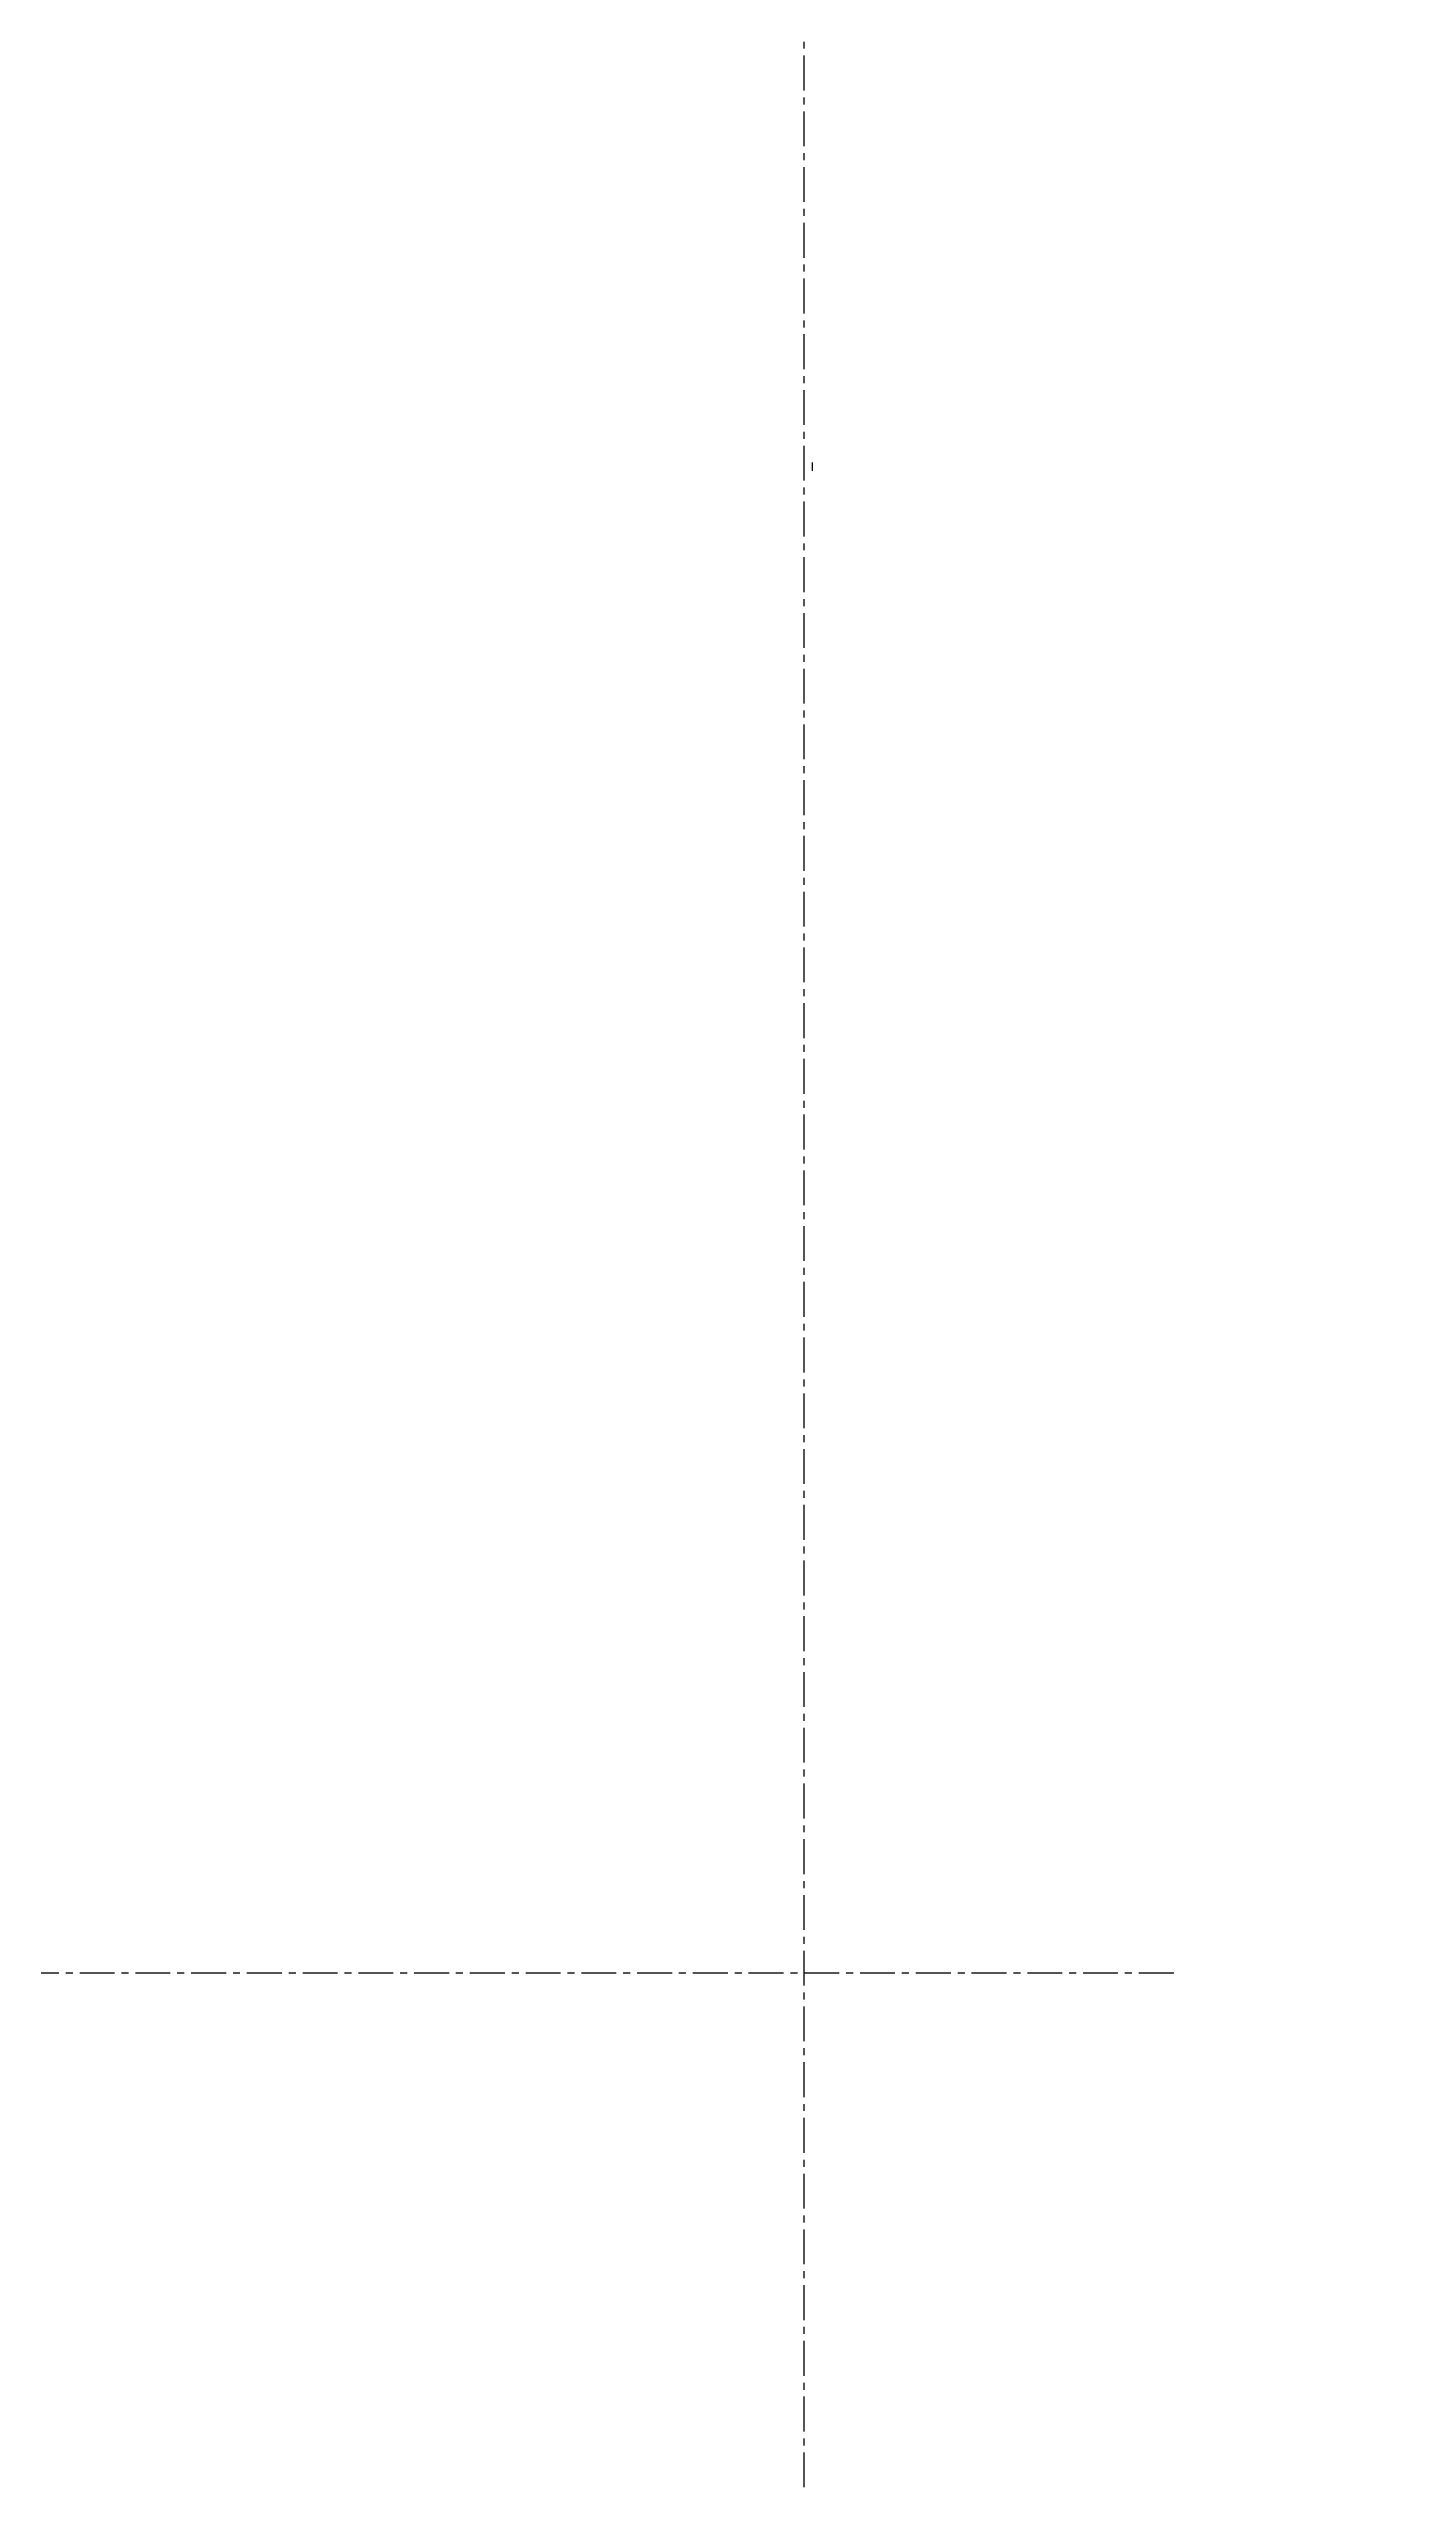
# Model space of a CAD drawing. Extents: x -662 to 7167, y -426 to 2826.
# Drawn here: x 6003 to 6490, y 75 to 950 of the extents above; entities that cross this region are included whole.
import ezdxf
from ezdxf.enums import TextEntityAlignment as Align

# ---------------------------------------------------------------- set-up
doc = ezdxf.new("R2010")
doc.units = 0
doc.header["$LTSCALE"] = 10
doc.linetypes.add('G02-1-PRDXXXX-E-MET-01-P01-01$0$CENTER', pattern=[2, 1.25, -0.25, 0.25, -0.25])
for name, color, linetype in [('G02-1-PRDXXXX-E-MEQP-01-P01-01$0$EQ INST-HTpwr', 9, 'Continuous'), ('G02-1-PRDXXXX-E-MET-01-P01-01$0$CL_CABLE TRAY', 200, 'G02-1-PRDXXXX-E-MET-01-P01-01$0$CENTER'), ('G02-1-PRDXXXX-E-MET-01-P01-01$0$CL_CABLE TRAY INST', 200, 'G02-1-PRDXXXX-E-MET-01-P01-01$0$CENTER')]:
    doc.layers.add(name, color=color, linetype=linetype)
doc.styles.add('G02-1-PRDXXXX-E-MEQP-01-P01-01$0$Standard', font='Franklin%20Gothic%20Medium%20Cond%20Regular.ttf')
doc.styles.add('G02-1-PRDXXXX-E-MET-01-P01-01$0$Standard', font='Franklin%20Gothic%20Medium%20Cond%20Regular.ttf')

# ---------------------------------------------------------------- blocks, each defined once
blk = doc.blocks.new('*U145')
at = {"layer": 'DEFPOINTS'}
for p, q in [((-1.5, 0), (1.5, 0)), ((0, 1.5), (0, -1.5))]:
    blk.add_line(p, q, dxfattribs=at)
at = {"layer": 'DEFPOINTS', "extrusion": (0, -1, 0), "style": 'G02-1-PRDXXXX-E-MEQP-01-P01-01$0$Standard'}
for tag, p in [('E-CIRCUIT#', (418.03, 0, -24.55)), ('E-PANEL#', (422.28, 0, -24.55)), ('E-DIMENSIONS', (426.54, 0, -24.55)), ('E-CATALOG#', (430.79, 0, -24.55)), ('E-MANUFACTURER', (435.04, 0, -24.55)), ('E-D.DESCRIPTION', (439.29, 0, -24.55)), ('E-BOM#', (443.55, 0, -24.55)), ('E-G.DESCRIPTION', (447.8, 0, -24.55)), ('E-TAG', (452.05, 0, -24.55))]:
    blk.add_attdef(tag, text='', height=2.5, rotation=270, dxfattribs=at).set_placement(p, align=Align.TOP_LEFT)

msp = doc.modelspace()

# ---------------------------------------------------------------- linework, layer by layer
at = {"layer": 'G02-1-PRDXXXX-E-MET-01-P01-01$0$CL_CABLE TRAY'}
msp.add_line((6406.53, 259.5, 2290), (6406.53, 259.5, 490), dxfattribs=at)
at = {"layer": 'G02-1-PRDXXXX-E-MET-01-P01-01$0$CL_CABLE TRAY', "extrusion": (0, -1, 0), "elevation": -259.5}
msp.add_lwpolyline([(5720.53, 2976), (5720.53, 2976, -0.414214), (6406.53, 2290), (6406.53, 2290)], format="xyb", dxfattribs=at)
at = {"layer": 'G02-1-PRDXXXX-E-MET-01-P01-01$0$CL_CABLE TRAY INST'}
msp.add_line((6274, 75, 261.73), (6274, 2175, 261.73), dxfattribs=at)

# ---------------------------------------------------------------- block references
at = {"layer": 'G02-1-PRDXXXX-E-MEQP-01-P01-01$0$EQ INST-HTpwr', "extrusion": (1, -4.89859e-16, -1.22465e-16)}
ref = msp.add_blockref('*U145', (800, 656.65, 6276.8), dxfattribs=dict(at, xscale=-1, rotation=270))
ref.add_attrib('E-TAG', 'MIQ-PJB-PE-P0101-2/3', dxfattribs={"layer": 'DEFPOINTS', "extrusion": (-4.89859e-16, -1, 2.22045e-16), "height": 2.5, "style": 'G02-1-PRDXXXX-E-MEQP-01-P01-01$0$Standard'}).set_placement((6276.8, 1108.7, -824.55), align=Align.TOP_LEFT)
ref.add_attrib('E-G.DESCRIPTION', 'MIQ POWER JUNCTION BOX and BRACKETS', dxfattribs={"layer": 'DEFPOINTS', "extrusion": (-4.89859e-16, -1, 2.22045e-16), "height": 2.5, "style": 'G02-1-PRDXXXX-E-MEQP-01-P01-01$0$Standard'}).set_placement((6276.8, 1104.45, -824.55), align=Align.TOP_LEFT)
ref.add_attrib('E-BOM#', '2 & 3', dxfattribs={"layer": 'DEFPOINTS', "extrusion": (-4.89859e-16, -1, 2.22045e-16), "height": 2.5, "style": 'G02-1-PRDXXXX-E-MEQP-01-P01-01$0$Standard'}).set_placement((6276.8, 1100.2, -824.55), align=Align.TOP_LEFT)
ref.add_attrib('E-D.DESCRIPTION', 'POWER KIT', dxfattribs={"layer": 'DEFPOINTS', "extrusion": (-4.89859e-16, -1, 2.22045e-16), "height": 2.5, "style": 'G02-1-PRDXXXX-E-MEQP-01-P01-01$0$Standard'}).set_placement((6276.8, 1095.94, -824.55), align=Align.TOP_LEFT)
ref.add_attrib('E-MANUFACTURER', 'THERMON', dxfattribs={"layer": 'DEFPOINTS', "extrusion": (-4.89859e-16, -1, 2.22045e-16), "height": 2.5, "style": 'G02-1-PRDXXXX-E-MEQP-01-P01-01$0$Standard'}).set_placement((6276.8, 1091.69, -824.55), align=Align.TOP_LEFT)
ref.add_attrib('E-CATALOG#', 'MIQ-PJBRP-TB4', dxfattribs={"layer": 'DEFPOINTS', "extrusion": (-4.89859e-16, -1, 2.22045e-16), "height": 2.5, "style": 'G02-1-PRDXXXX-E-MEQP-01-P01-01$0$Standard'}).set_placement((6276.8, 1087.44, -824.55), align=Align.TOP_LEFT)
ref.add_attrib('E-DIMENSIONS', '227Hx170Wx91D', dxfattribs={"layer": 'DEFPOINTS', "extrusion": (-4.89859e-16, -1, 2.22045e-16), "height": 2.5, "style": 'G02-1-PRDXXXX-E-MEQP-01-P01-01$0$Standard'}).set_placement((6276.8, 1083.19, -824.55), align=Align.TOP_LEFT)
ref.add_attrib('E-PANEL#', 'HTP-I01', dxfattribs={"layer": 'DEFPOINTS', "extrusion": (-4.89859e-16, -1, 2.22045e-16), "height": 2.5, "style": 'G02-1-PRDXXXX-E-MEQP-01-P01-01$0$Standard'}).set_placement((6276.8, 1078.93, -824.55), align=Align.TOP_LEFT)
ref.add_attrib('E-CIRCUIT#', 'XX', dxfattribs={"layer": 'DEFPOINTS', "extrusion": (-4.89859e-16, -1, 2.22045e-16), "height": 2.5, "style": 'G02-1-PRDXXXX-E-MEQP-01-P01-01$0$Standard'}).set_placement((6276.8, 1074.68, -824.55), align=Align.TOP_LEFT)

# ---------------------------------------------------------------- texts
at = {"layer": 'DEFPOINTS', "extrusion": (-1, 4.89859e-16, -5.66554e-16), "insert": (6024, 79.62, 147.2), "char_height": 0.508, "attachment_point": 3, "text_direction": (0, -1, 0), "style": 'G02-1-PRDXXXX-E-MET-01-P01-01$0$Standard'}
msp.add_mtext_dynamic_manual_height_columns('\\A1;UNISTRUT P1000\\P1 5/8" x  1 5/8"\\P12 GAUGE', width=5.2694, gutter_width=1.25, heights=[0], dxfattribs=at)
at = {"layer": 'DEFPOINTS', "extrusion": (1.83697e-16, 1, -5.66554e-16), "insert": (6485.94, 76.2, 299.2), "char_height": 0.508, "attachment_point": 3, "text_direction": (-1, 0, 0), "style": 'G02-1-PRDXXXX-E-MET-01-P01-01$0$Standard'}
msp.add_mtext_dynamic_manual_height_columns('\\A1;UNISTRUT P1000\\P1 5/8" x  1 5/8"\\P12 GAUGE', width=5.2694, gutter_width=1.25, heights=[0], dxfattribs=at)

doc.saveas('drawing.dxf')
